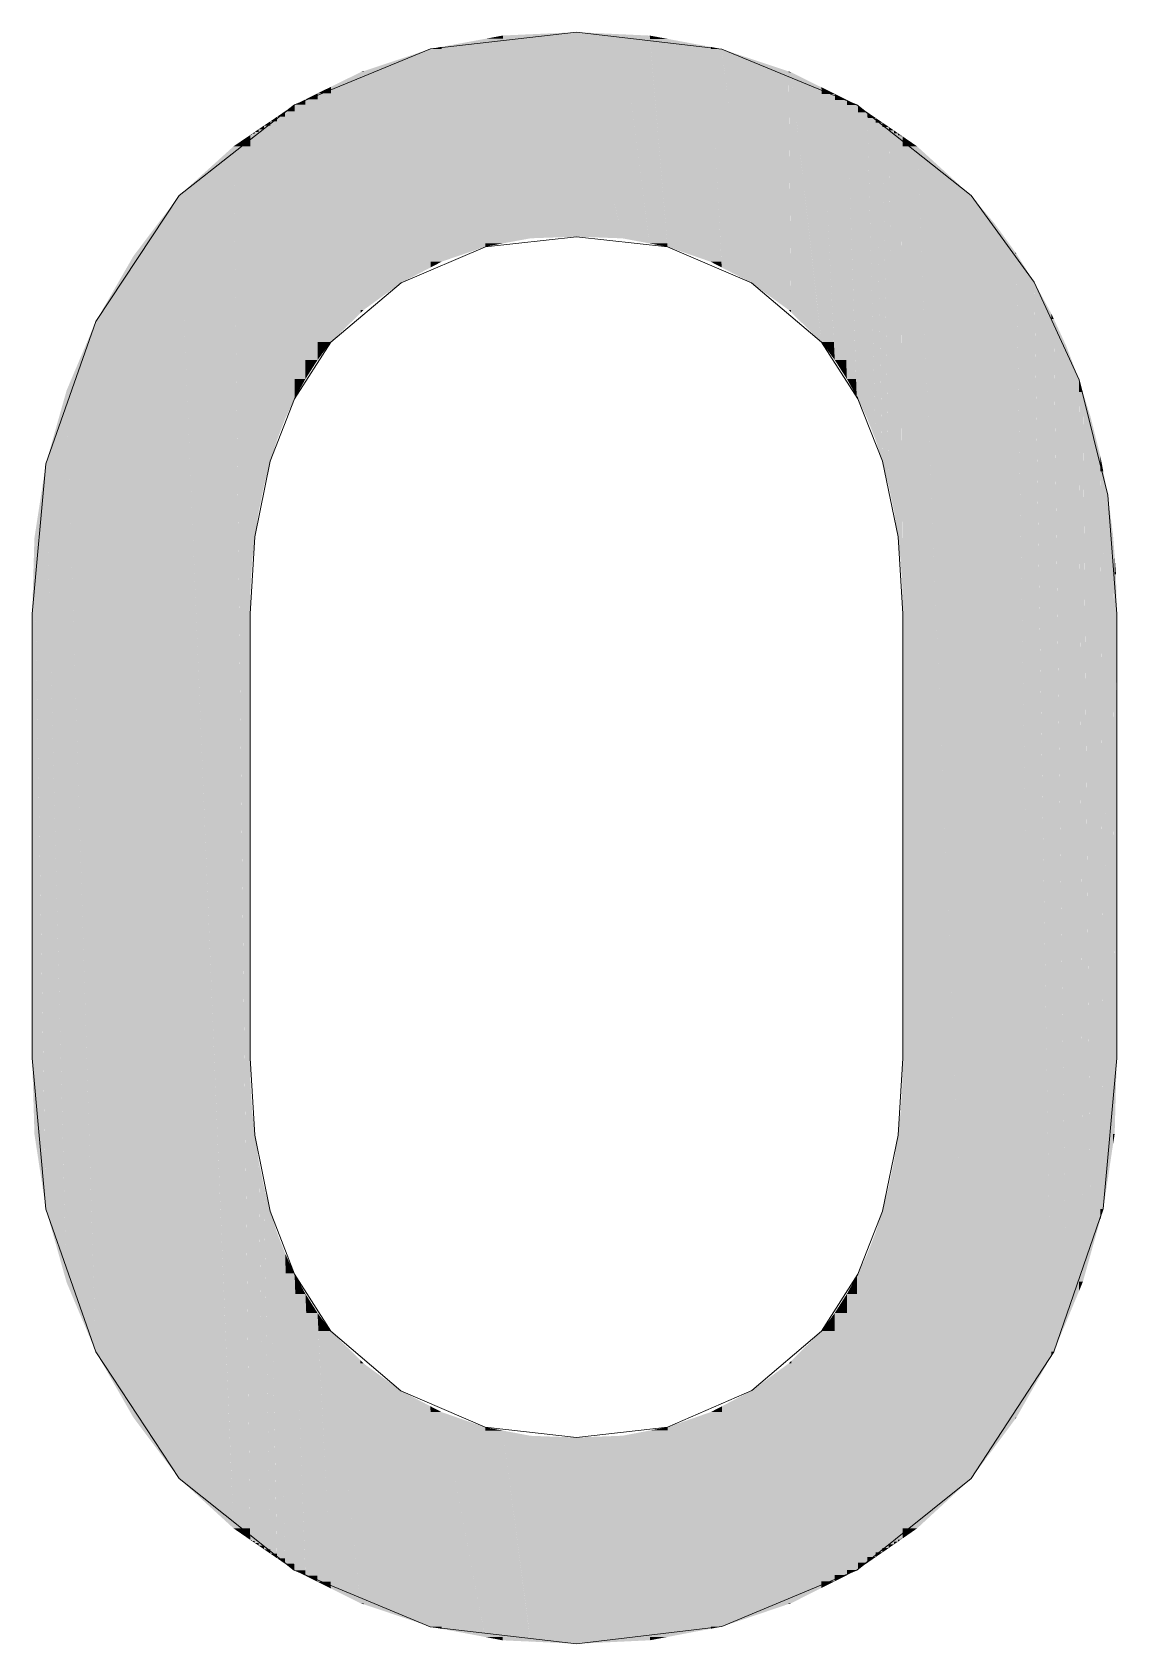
# Model space of a CAD drawing. Extents: x -1 to 1342, y -35 to 723.
# Drawn here: x 1215.598 to 1217.009, y 273.211 to 275.308 of the extents above; entities that cross this region are included whole.
import ezdxf

# ---------------------------------------------------------------- set-up
doc = ezdxf.new("R2010")
doc.units = 0
doc.layers.get('0').update_dxf_attribs({"lineweight": 18})
doc.layers.add('P11_Plankopf_Ausführung_AF_4_800 Plankopf', color=7, linetype='Continuous', lineweight=25)

# ---------------------------------------------------------------- blocks, each defined once
blk = doc.blocks.new('Referenz-A0SKLQSHLL', base_point=(1054.4775, 131.3883))
at = {"layer": 'P11_Plankopf_Ausführung_AF_4_800 Plankopf', "color": 0, "linetype": 'Continuous', "lineweight": 13, "ltscale": 16.9}
for p, q in [((1216.3061, 275.3079), (1216.116, 275.2862)), ((1216.495, 275.286), (1216.3061, 275.3079)), ((1216.116, 275.2862), (1215.9391, 275.2134)), ((1216.6707, 275.2133), (1216.495, 275.286)), ((1215.9391, 275.2134), (1215.7887, 275.0952)), ((1216.8197, 275.0952), (1216.6707, 275.2133)), ((1215.7887, 275.0952), (1215.6803, 274.9316)), ((1216.9019, 274.9825), (1216.8197, 275.0952)), ((1216.3061, 275.0418), (1216.1874, 275.0288)), ((1216.4245, 275.0286), (1216.3061, 275.0418)), ((1216.1874, 275.0288), (1216.0776, 274.9817)), ((1216.5338, 274.9816), (1216.4245, 275.0286)), ((1216.0776, 274.9817), (1215.9863, 274.9047)), ((1216.6248, 274.9047), (1216.5338, 274.9816)), ((1216.9601, 274.8557), (1216.9019, 274.9825)), ((1215.6803, 274.9316), (1215.6153, 274.7464)), ((1215.9863, 274.9047), (1215.9391, 274.831)), ((1216.6722, 274.831), (1216.6248, 274.9047)), ((1216.9976, 274.7054), (1216.9601, 274.8557)), ((1215.9391, 274.831), (1215.9074, 274.7495)), ((1216.7042, 274.7495), (1216.6722, 274.831)), ((1215.6153, 274.7464), (1215.5975, 274.5509)), ((1215.9074, 274.7495), (1215.8873, 274.6511)), ((1216.7245, 274.6511), (1216.7042, 274.7495)), ((1217.0092, 274.5509), (1216.9976, 274.7054)), ((1215.8873, 274.6511), (1215.8813, 274.5509)), ((1216.7306, 274.5509), (1216.7245, 274.6511)), ((1215.5975, 274.5509), (1215.5975, 273.9728)), ((1215.8813, 273.9728), (1215.8813, 274.5509)), ((1216.7306, 274.5509), (1216.7306, 273.9728)), ((1217.0092, 273.9728), (1217.0092, 274.5509)), ((1215.5975, 273.9728), (1215.6154, 273.7765)), ((1215.8813, 273.9728), (1215.8873, 273.8724)), ((1216.7245, 273.8724), (1216.7306, 273.9728)), ((1216.9917, 273.7767), (1217.0092, 273.9728)), ((1215.8873, 273.8724), (1215.9074, 273.7738)), ((1216.7042, 273.7738), (1216.7245, 273.8724)), ((1215.6154, 273.7765), (1215.6804, 273.5905)), ((1216.9272, 273.5907), (1216.9917, 273.7767)), ((1215.9074, 273.7738), (1215.9391, 273.6918)), ((1216.6722, 273.6918), (1216.7042, 273.7738)), ((1215.9391, 273.6918), (1215.9863, 273.6177)), ((1216.6248, 273.6177), (1216.6722, 273.6918)), ((1215.9863, 273.6177), (1216.0774, 273.54)), ((1216.534, 273.5402), (1216.6248, 273.6177)), ((1215.6804, 273.5905), (1215.7887, 273.4258)), ((1216.8197, 273.4258), (1216.9272, 273.5907)), ((1216.0774, 273.54), (1216.1872, 273.4925)), ((1216.4246, 273.4927), (1216.534, 273.5402)), ((1216.1872, 273.4925), (1216.3061, 273.4792)), ((1216.3061, 273.4792), (1216.4246, 273.4927)), ((1215.7887, 273.4258), (1215.9387, 273.3065)), ((1216.671, 273.3067), (1216.8197, 273.4258)), ((1215.9387, 273.3065), (1216.1157, 273.233)), ((1216.4953, 273.2331), (1216.671, 273.3067)), ((1216.1157, 273.233), (1216.3061, 273.2108)), ((1216.3061, 273.2108), (1216.4953, 273.2331))]:
    blk.add_line(p, q, dxfattribs=at)
at = {"layer": 'P11_Plankopf_Ausführung_AF_4_800 Plankopf', "color": 0, "linetype": 'Continuous', "lineweight": 0, "ltscale": 0.0169}
blk.add_line((1215.9391, 275.2134), (1215.9391, 275.2134), dxfattribs=at)
for points in [[(1216.3061, 275.3052), (1216.2463, 275.3052), (1216.3061, 275.3079)], [(1216.3653, 275.0418), (1216.3061, 275.0418), (1216.3061, 275.3079)], [(1216.3658, 275.3051), (1216.3067, 275.3051), (1216.3061, 275.3079)], [(1216.116, 275.2734), (1216.0776, 275.2734), (1216.116, 275.2862)], [(1216.1307, 275.2862), (1216.116, 275.2862), (1216.1307, 275.2889)], [(1216.1307, 275.0094), (1216.116, 275.0094), (1216.116, 275.2862)], [(1216.1307, 275.0094), (1216.1307, 275.2862), (1216.116, 275.2862)], [(1216.1874, 275.2889), (1216.1307, 275.2889), (1216.1874, 275.2993)], [(1216.1874, 275.0288), (1216.1307, 275.0288), (1216.1307, 275.2889)], [(1216.1874, 275.0288), (1216.1874, 275.2889), (1216.1307, 275.2889)], [(1216.2103, 275.2993), (1216.1874, 275.2993), (1216.2103, 275.3036)], [(1216.2103, 275.0331), (1216.1874, 275.0331), (1216.1874, 275.2993)], [(1216.2103, 275.0331), (1216.2103, 275.2993), (1216.1874, 275.2993)], [(1216.2463, 275.3036), (1216.2103, 275.3036), (1216.2463, 275.3052)], [(1216.2463, 275.0397), (1216.2103, 275.0397), (1216.2103, 275.3036)], [(1216.2463, 275.0397), (1216.2463, 275.3036), (1216.2103, 275.3036)], [(1216.3061, 275.0418), (1216.2463, 275.0418), (1216.2463, 275.3052)], [(1216.3061, 275.0418), (1216.3061, 275.3052), (1216.2463, 275.3052)], [(1216.3658, 275.0396), (1216.3658, 275.3051), (1216.3067, 275.3051)], [(1216.4004, 275.0396), (1216.3658, 275.0396), (1216.3658, 275.3051)], [(1216.4013, 275.3035), (1216.366, 275.3035), (1216.3658, 275.3051)], [(1216.4013, 275.033), (1216.4013, 275.3035), (1216.366, 275.3035)], [(1216.4241, 275.033), (1216.4013, 275.033), (1216.4013, 275.3035)], [(1216.4245, 275.2992), (1216.4017, 275.2992), (1216.4013, 275.3035)], [(1216.4245, 275.0286), (1216.4245, 275.2992), (1216.4017, 275.2992)], [(1216.4771, 275.0286), (1216.4245, 275.0286), (1216.4245, 275.2992)], [(1216.4809, 275.2887), (1216.4265, 275.2887), (1216.4245, 275.2992)], [(1216.4809, 275.0091), (1216.4809, 275.2887), (1216.4265, 275.2887)], [(1216.4946, 275.0091), (1216.4809, 275.0091), (1216.4809, 275.2887)], [(1216.495, 275.286), (1216.481, 275.286), (1216.4809, 275.2887)], [(1216.495, 275.0018), (1216.495, 275.286), (1216.481, 275.286)], [(1216.5313, 275.0018), (1216.495, 275.0018), (1216.495, 275.286)], [(1216.5338, 275.273), (1216.4967, 275.273), (1216.495, 275.286)], [(1216.0776, 275.2573), (1216.0291, 275.2573), (1216.0776, 275.2734)], [(1216.116, 275.0017), (1216.0776, 275.0017), (1216.0776, 275.2734)], [(1216.116, 275.0017), (1216.116, 275.2734), (1216.0776, 275.2734)], [(1216.5338, 274.9816), (1216.5338, 275.273), (1216.4967, 275.273)], [(1216.577, 274.9816), (1216.5338, 274.9816), (1216.5338, 275.273)], [(1216.5821, 275.2569), (1216.5362, 275.2569), (1216.5338, 275.273)], [(1216.0251, 275.2368), (1215.9863, 275.2368), (1216.0251, 275.2559)], [(1216.0291, 275.2559), (1216.0251, 275.2559), (1216.0291, 275.2573)], [(1216.0291, 274.9466), (1216.0251, 274.9466), (1216.0251, 275.2559)], [(1216.0291, 274.9466), (1216.0291, 275.2559), (1216.0251, 275.2559)], [(1216.0776, 274.9817), (1216.0291, 274.9817), (1216.0291, 275.2573)], [(1216.0776, 274.9817), (1216.0776, 275.2573), (1216.0291, 275.2573)], [(1216.5821, 274.9465), (1216.5821, 275.2569), (1216.5362, 275.2569)], [(1216.5853, 274.9465), (1216.5821, 274.9465), (1216.5821, 275.2569)], [(1216.5854, 275.2558), (1216.5822, 275.2558), (1216.5821, 275.2569)], [(1216.5854, 274.9433), (1216.5854, 275.2558), (1216.5822, 275.2558)], [(1216.6204, 274.9433), (1216.5854, 274.9433), (1216.5854, 275.2558)], [(1216.6248, 275.2362), (1216.5876, 275.2362), (1216.5854, 275.2558)], [(1215.9689, 275.2204), (1215.9532, 275.2204), (1215.9689, 275.2282)], [(1215.9863, 275.2282), (1215.9689, 275.2282), (1215.9863, 275.2368)], [(1215.9863, 274.9047), (1215.9689, 274.9047), (1215.9689, 275.2282)], [(1215.9863, 274.9047), (1215.9863, 275.2282), (1215.9689, 275.2282)], [(1216.0251, 274.9427), (1215.9863, 274.9427), (1215.9863, 275.2368)], [(1216.0251, 274.9427), (1216.0251, 275.2368), (1215.9863, 275.2368)], [(1216.6248, 274.9047), (1216.6248, 275.2362), (1216.5876, 275.2362)], [(1216.641, 274.9047), (1216.6248, 274.9047), (1216.6248, 275.2362)], [(1216.6422, 275.2275), (1216.6252, 275.2275), (1216.6248, 275.2362)], [(1216.6422, 274.8812), (1216.6422, 275.2275), (1216.6252, 275.2275)], [(1216.657, 274.8812), (1216.6422, 274.8812), (1216.6422, 275.2275)], [(1216.658, 275.2196), (1216.6425, 275.2196), (1216.6422, 275.2275)], [(1215.9267, 275.1978), (1215.9162, 275.1978), (1215.9267, 275.205)], [(1215.9391, 275.205), (1215.9267, 275.205), (1215.9391, 275.2134)], [(1215.9391, 274.831), (1215.9267, 274.831), (1215.9267, 275.205)], [(1215.9391, 274.831), (1215.9391, 275.205), (1215.9267, 275.205)], [(1215.9532, 275.2134), (1215.9391, 275.2134), (1215.9532, 275.2204)], [(1215.9391, 274.831), (1215.9391, 274.831), (1215.9391, 275.2134)], [(1215.9391, 274.831), (1215.9391, 275.2134), (1215.9391, 275.2134)], [(1215.9532, 274.8566), (1215.9391, 274.8566), (1215.9391, 275.2134)], [(1215.9532, 274.8566), (1215.9532, 275.2134), (1215.9391, 275.2134)], [(1215.9689, 274.8812), (1215.9532, 274.8812), (1215.9532, 275.2204)], [(1215.9689, 274.8812), (1215.9689, 275.2204), (1215.9532, 275.2204)], [(1216.658, 274.8566), (1216.658, 275.2196), (1216.6425, 275.2196)], [(1216.6699, 274.8566), (1216.658, 274.8566), (1216.658, 275.2196)], [(1216.6707, 275.2133), (1216.6582, 275.2133), (1216.658, 275.2196)], [(1216.6707, 274.8338), (1216.6707, 275.2133), (1216.6582, 275.2133)], [(1216.6722, 274.8338), (1216.6707, 274.8338), (1216.6707, 275.2133)], [(1216.6722, 275.2123), (1216.6707, 275.2123), (1216.6707, 275.2133)], [(1216.6722, 274.831), (1216.6722, 275.2123), (1216.6707, 275.2123)], [(1216.6838, 274.831), (1216.6722, 274.831), (1216.6722, 275.2123)], [(1216.6846, 275.2037), (1216.6724, 275.2037), (1216.6722, 275.2123)], [(1216.6846, 274.8046), (1216.6846, 275.2037), (1216.6724, 275.2037)], [(1216.6946, 274.8046), (1216.6846, 274.8046), (1216.6846, 275.2037)], [(1216.6953, 275.1964), (1216.6848, 275.1964), (1216.6846, 275.2037)], [(1215.8924, 275.1782), (1215.8873, 275.1782), (1215.8924, 275.1817)], [(1215.8991, 275.1817), (1215.8924, 275.1817), (1215.8991, 275.1863)], [(1215.8991, 274.717), (1215.8924, 274.717), (1215.8924, 275.1817)], [(1215.8991, 274.717), (1215.8991, 275.1817), (1215.8924, 275.1817)], [(1215.9074, 275.1863), (1215.8991, 275.1863), (1215.9074, 275.1919)], [(1215.9074, 274.7495), (1215.8991, 274.7495), (1215.8991, 275.1863)], [(1215.9074, 274.7495), (1215.9074, 275.1863), (1215.8991, 275.1863)], [(1215.9162, 275.1919), (1215.9074, 275.1919), (1215.9162, 275.1978)], [(1215.9162, 274.7773), (1215.9074, 274.7773), (1215.9074, 275.1919)], [(1215.9162, 274.7773), (1215.9162, 275.1919), (1215.9074, 275.1919)], [(1215.9267, 274.8046), (1215.9162, 274.8046), (1215.9162, 275.1978)], [(1215.9267, 274.8046), (1215.9267, 275.1978), (1215.9162, 275.1978)], [(1216.6953, 274.7774), (1216.6953, 275.1964), (1216.6848, 275.1964)], [(1216.7036, 274.7774), (1216.6953, 274.7774), (1216.6953, 275.1964)], [(1216.7042, 275.1903), (1216.6954, 275.1903), (1216.6953, 275.1964)], [(1216.7042, 274.7495), (1216.7042, 275.1903), (1216.6954, 275.1903)], [(1216.7119, 274.7495), (1216.7042, 274.7495), (1216.7042, 275.1903)], [(1216.7125, 275.1846), (1216.7043, 275.1846), (1216.7042, 275.1903)], [(1216.7125, 274.717), (1216.7125, 275.1846), (1216.7043, 275.1846)], [(1216.7189, 274.717), (1216.7125, 274.717), (1216.7125, 275.1846)], [(1216.7193, 275.18), (1216.7126, 275.18), (1216.7125, 275.1846)], [(1216.7193, 274.6842), (1216.7193, 275.18), (1216.7126, 275.18)], [(1216.7242, 274.6842), (1216.7193, 274.6842), (1216.7193, 275.18)], [(1216.7245, 275.1764), (1216.7193, 275.1764), (1216.7193, 275.18)], [(1215.8596, 275.0952), (1215.7887, 275.0952), (1215.8596, 275.1593)], [(1215.8598, 275.1593), (1215.8596, 275.1593), (1215.8598, 275.1595)], [(1215.8598, 273.361), (1215.8596, 273.361), (1215.8596, 275.1593)], [(1215.8598, 273.3608), (1215.8598, 275.1593), (1215.8596, 275.1593)], [(1215.8813, 275.1595), (1215.8598, 275.1595), (1215.8813, 275.1741)], [(1215.8811, 273.3608), (1215.8598, 273.3608), (1215.8598, 275.1595)], [(1215.8813, 274.5509), (1215.8813, 275.1595), (1215.8598, 275.1595)], [(1215.8813, 273.9728), (1215.8739, 273.9728), (1215.8598, 275.1595)], [(1215.8813, 274.5509), (1215.8708, 274.5509), (1215.8598, 275.1595)], [(1215.8817, 275.1741), (1215.8813, 275.1741), (1215.8817, 275.1744)], [(1215.8817, 274.5844), (1215.8813, 274.5844), (1215.8813, 275.1741)], [(1215.8817, 274.5844), (1215.8817, 275.1741), (1215.8813, 275.1741)], [(1215.8837, 275.1744), (1215.8817, 275.1744), (1215.8837, 275.1758)], [(1215.8837, 274.6178), (1215.8817, 274.6178), (1215.8817, 275.1744)], [(1215.8837, 274.6178), (1215.8837, 275.1744), (1215.8817, 275.1744)], [(1215.8873, 275.1758), (1215.8837, 275.1758), (1215.8873, 275.1782)], [(1215.8873, 274.6511), (1215.8837, 274.6511), (1215.8837, 275.1758)], [(1215.8873, 274.6511), (1215.8873, 275.1758), (1215.8837, 275.1758)], [(1215.8924, 274.6842), (1215.8873, 274.6842), (1215.8873, 275.1782)], [(1215.8924, 274.6842), (1215.8924, 275.1782), (1215.8873, 275.1782)], [(1216.7245, 274.6511), (1216.7245, 275.1764), (1216.7193, 275.1764)], [(1216.7279, 274.6511), (1216.7245, 274.6511), (1216.7245, 275.1764)], [(1216.7281, 275.1739), (1216.7245, 275.1739), (1216.7245, 275.1764)], [(1216.7281, 274.6178), (1216.7281, 275.1739), (1216.7245, 275.1739)], [(1216.73, 274.6178), (1216.7281, 274.6178), (1216.7281, 275.1739)], [(1216.7302, 275.1725), (1216.7281, 275.1725), (1216.7281, 275.1739)], [(1216.7302, 274.5844), (1216.7302, 275.1725), (1216.7281, 275.1725)], [(1216.7306, 274.5844), (1216.7302, 274.5844), (1216.7302, 275.1725)], [(1216.7306, 275.1722), (1216.7302, 275.1722), (1216.7302, 275.1725)], [(1216.7306, 274.5509), (1216.7306, 275.1722), (1216.7302, 275.1722)], [(1216.737, 274.5509), (1216.7306, 274.5509), (1216.7306, 275.1722)], [(1216.7493, 275.1594), (1216.7307, 275.1594), (1216.7306, 275.1722)], [(1216.7493, 273.3609), (1216.7493, 275.1594), (1216.7307, 275.1594)], [(1216.7495, 273.3611), (1216.7493, 273.3611), (1216.7493, 275.1594)], [(1216.7495, 275.1592), (1216.7493, 275.1592), (1216.7493, 275.1594)], [(1216.7495, 273.3611), (1216.7495, 275.1592), (1216.7493, 275.1592)], [(1216.8197, 273.4258), (1216.7495, 273.4258), (1216.7495, 275.1592)], [(1216.8197, 275.0952), (1216.7521, 275.0952), (1216.7495, 275.1592)], [(1215.7887, 275.0168), (1215.7295, 275.0168), (1215.7887, 275.0952)], [(1215.8569, 273.4258), (1215.7887, 273.4258), (1215.7887, 275.0952)], [(1215.8596, 273.361), (1215.8596, 275.0952), (1215.7887, 275.0952)], [(1216.8197, 273.4258), (1216.8197, 275.0952), (1216.7521, 275.0952)], [(1216.8496, 273.4661), (1216.8197, 273.4661), (1216.8197, 275.0952)], [(1216.8496, 275.0595), (1216.8203, 275.0595), (1216.8197, 275.0952)], [(1216.8496, 273.4661), (1216.8496, 275.0595), (1216.8203, 275.0595)], [(1216.877, 273.503), (1216.8496, 273.503), (1216.8496, 275.0595)], [(1216.877, 275.0219), (1216.8502, 275.0219), (1216.8496, 275.0595)], [(1216.1874, 275.0288), (1216.2103, 275.0331), (1216.1874, 275.0331)], [(1216.2103, 275.0331), (1216.2463, 275.0397), (1216.2103, 275.0397)], [(1216.2463, 275.0397), (1216.3061, 275.0418), (1216.2463, 275.0418)], [(1216.3658, 275.0396), (1216.3653, 275.0418), (1216.3061, 275.0418)], [(1216.4013, 275.033), (1216.4004, 275.0396), (1216.3658, 275.0396)], [(1215.7294, 274.9317), (1215.6804, 274.9317), (1215.7294, 275.0167)], [(1215.7295, 275.0167), (1215.7294, 275.0167), (1215.7295, 275.0168)], [(1215.7295, 273.5049), (1215.7294, 273.5049), (1215.7294, 275.0167)], [(1215.7295, 273.5048), (1215.7295, 275.0167), (1215.7294, 275.0167)], [(1215.7858, 273.5048), (1215.7295, 273.5048), (1215.7295, 275.0168)], [(1215.7887, 273.4258), (1215.7887, 275.0168), (1215.7295, 275.0168)], [(1216.1307, 275.0094), (1216.1874, 275.0288), (1216.1307, 275.0288)], [(1216.4245, 275.0286), (1216.4241, 275.033), (1216.4013, 275.033)], [(1216.4809, 275.0091), (1216.4771, 275.0286), (1216.4245, 275.0286)], [(1216.877, 273.503), (1216.877, 275.0219), (1216.8502, 275.0219)], [(1216.8785, 273.505), (1216.877, 273.505), (1216.877, 275.0219)], [(1216.8785, 275.0196), (1216.877, 275.0196), (1216.877, 275.0219)], [(1216.8785, 273.505), (1216.8785, 275.0196), (1216.877, 275.0196)], [(1216.9019, 273.5462), (1216.8785, 273.5462), (1216.8785, 275.0196)], [(1216.9019, 274.9825), (1216.8791, 274.9825), (1216.8785, 275.0196)], [(1216.0776, 274.9817), (1216.116, 275.0017), (1216.0776, 275.0017)], [(1216.116, 275.0017), (1216.1307, 275.0094), (1216.116, 275.0094)], [(1216.495, 275.0018), (1216.4946, 275.0091), (1216.4809, 275.0091)], [(1216.5338, 274.9816), (1216.5313, 275.0018), (1216.495, 275.0018)], [(1216.0291, 274.9466), (1216.0776, 274.9817), (1216.0291, 274.9817)], [(1216.5821, 274.9465), (1216.577, 274.9816), (1216.5338, 274.9816)], [(1216.9019, 273.5462), (1216.9019, 274.9825), (1216.8791, 274.9825)], [(1216.9241, 273.5853), (1216.9019, 273.5853), (1216.9019, 274.9825)], [(1216.9241, 274.9416), (1216.9026, 274.9416), (1216.9019, 274.9825)], [(1215.6803, 274.8412), (1215.6421, 274.8412), (1215.6803, 274.9316)], [(1215.6804, 274.9316), (1215.6803, 274.9316), (1215.6804, 274.9317)], [(1215.6804, 273.5906), (1215.6803, 273.5906), (1215.6803, 274.9316)], [(1215.6804, 273.5905), (1215.6804, 274.9316), (1215.6803, 274.9316)], [(1215.7265, 273.5905), (1215.6804, 273.5905), (1215.6804, 274.9317)], [(1215.7294, 273.5049), (1215.7294, 274.9317), (1215.6804, 274.9317)], [(1215.9863, 274.9047), (1216.0251, 274.9427), (1215.9863, 274.9427)], [(1216.0251, 274.9427), (1216.0291, 274.9466), (1216.0251, 274.9466)], [(1216.5854, 274.9433), (1216.5853, 274.9465), (1216.5821, 274.9465)], [(1216.6248, 274.9047), (1216.6204, 274.9433), (1216.5854, 274.9433)], [(1216.9241, 273.5853), (1216.9241, 274.9416), (1216.9026, 274.9416)], [(1216.9272, 273.5907), (1216.9241, 273.5907), (1216.9241, 274.9416)], [(1216.9272, 274.9348), (1216.9241, 274.9348), (1216.9241, 274.9416)], [(1216.9272, 273.5907), (1216.9272, 274.9348), (1216.9241, 274.9348)], [(1216.9436, 273.6299), (1216.9272, 273.6299), (1216.9272, 274.9348)], [(1216.9436, 274.8993), (1216.9277, 274.8993), (1216.9272, 274.9348)], [(1215.9689, 274.8812), (1215.9863, 274.9047), (1215.9689, 274.9047)], [(1216.6422, 274.8812), (1216.641, 274.9047), (1216.6248, 274.9047)], [(1216.9436, 273.6299), (1216.9436, 274.8993), (1216.9277, 274.8993)], [(1216.9601, 273.6697), (1216.9436, 273.6697), (1216.9436, 274.8993)], [(1216.9601, 274.8557), (1216.9441, 274.8557), (1216.9436, 274.8993)], [(1215.9532, 274.8566), (1215.9689, 274.8812), (1215.9532, 274.8812)], [(1216.658, 274.8566), (1216.657, 274.8812), (1216.6422, 274.8812)], [(1215.9391, 274.831), (1215.9532, 274.8566), (1215.9391, 274.8566)], [(1216.6707, 274.8338), (1216.6699, 274.8566), (1216.658, 274.8566)], [(1216.9601, 273.6697), (1216.9601, 274.8557), (1216.9441, 274.8557)], [(1216.9651, 273.6818), (1216.9601, 273.6818), (1216.9601, 274.8557)], [(1216.9651, 274.8395), (1216.9602, 274.8395), (1216.9601, 274.8557)], [(1215.6421, 274.7466), (1215.6154, 274.7466), (1215.6421, 274.841)], [(1215.6421, 274.841), (1215.6421, 274.841), (1215.6421, 274.8412)], [(1215.6775, 273.6815), (1215.6421, 273.6815), (1215.6421, 274.8412)], [(1215.6803, 273.5906), (1215.6803, 274.8412), (1215.6421, 274.8412)], [(1215.6421, 273.6818), (1215.6421, 273.6818), (1215.6421, 274.841)], [(1215.6421, 273.6815), (1215.6421, 274.841), (1215.6421, 274.841)], [(1215.9267, 274.8046), (1215.9391, 274.831), (1215.9267, 274.831)], [(1215.9391, 274.831), (1215.9391, 274.831), (1215.9391, 274.831)], [(1216.6722, 274.831), (1216.6722, 274.8338), (1216.6707, 274.8338)], [(1216.6846, 274.8046), (1216.6838, 274.831), (1216.6722, 274.831)], [(1216.9651, 273.6818), (1216.9651, 274.8395), (1216.9602, 274.8395)], [(1216.9754, 273.7185), (1216.9651, 273.7185), (1216.9651, 274.8395)], [(1216.9754, 274.8063), (1216.9655, 274.8063), (1216.9651, 274.8395)], [(1215.9162, 274.7773), (1215.9267, 274.8046), (1215.9162, 274.8046)], [(1216.6953, 274.7774), (1216.6946, 274.8046), (1216.6846, 274.8046)], [(1216.9754, 273.7185), (1216.9754, 274.8063), (1216.9655, 274.8063)], [(1216.9879, 273.7632), (1216.9754, 273.7632), (1216.9754, 274.8063)], [(1216.9879, 274.7562), (1216.976, 274.7562), (1216.9754, 274.8063)], [(1215.9074, 274.7495), (1215.9162, 274.7773), (1215.9074, 274.7773)], [(1216.7042, 274.7495), (1216.7036, 274.7774), (1216.6953, 274.7774)], [(1215.6153, 274.6495), (1215.6004, 274.6495), (1215.6153, 274.7464)], [(1215.6154, 274.7464), (1215.6153, 274.7464), (1215.6154, 274.7466)], [(1215.6154, 273.777), (1215.6153, 273.777), (1215.6153, 274.7464)], [(1215.6154, 273.7765), (1215.6154, 274.7464), (1215.6153, 274.7464)], [(1215.6397, 273.7765), (1215.6154, 273.7765), (1215.6154, 274.7466)], [(1215.6421, 273.6818), (1215.6421, 274.7466), (1215.6154, 274.7466)], [(1215.8991, 274.717), (1215.9074, 274.7495), (1215.8991, 274.7495)], [(1216.7125, 274.717), (1216.7119, 274.7495), (1216.7042, 274.7495)], [(1216.9879, 273.7632), (1216.9879, 274.7562), (1216.976, 274.7562)], [(1216.9917, 273.7767), (1216.9879, 273.7767), (1216.9879, 274.7562)], [(1216.9917, 274.7363), (1216.988, 274.7363), (1216.9879, 274.7562)], [(1216.9917, 273.7767), (1216.9917, 274.7363), (1216.988, 274.7363)], [(1216.9976, 273.8155), (1216.9917, 273.8155), (1216.9917, 274.7363)], [(1216.9976, 274.7054), (1216.9919, 274.7054), (1216.9917, 274.7363)], [(1215.8924, 274.6842), (1215.8991, 274.717), (1215.8924, 274.717)], [(1216.7193, 274.6842), (1216.7189, 274.717), (1216.7125, 274.717)], [(1216.9976, 273.8155), (1216.9976, 274.7054), (1216.9919, 274.7054)], [(1217.0043, 273.8603), (1216.9976, 273.8603), (1216.9976, 274.7054)], [(1217.0043, 274.6541), (1216.998, 274.6541), (1216.9976, 274.7054)], [(1215.8873, 274.6511), (1215.8924, 274.6842), (1215.8873, 274.6842)], [(1216.7245, 274.6511), (1216.7242, 274.6842), (1216.7193, 274.6842)], [(1215.6004, 274.5509), (1215.5975, 274.5509), (1215.6004, 274.6492)], [(1215.6004, 274.6492), (1215.6004, 274.6492), (1215.6004, 274.6495)], [(1215.6136, 273.8741), (1215.6004, 273.8741), (1215.6004, 274.6495)], [(1215.6153, 273.777), (1215.6153, 274.6495), (1215.6004, 274.6495)], [(1215.6004, 273.8758), (1215.6004, 273.8758), (1215.6004, 274.6492)], [(1215.6004, 273.8741), (1215.6004, 274.6492), (1215.6004, 274.6492)], [(1215.8837, 274.6178), (1215.8873, 274.6511), (1215.8837, 274.6511)], [(1216.7281, 274.6178), (1216.7279, 274.6511), (1216.7245, 274.6511)], [(1217.0043, 273.8603), (1217.0043, 274.6541), (1216.998, 274.6541)], [(1217.0065, 273.8742), (1217.0043, 273.8742), (1217.0043, 274.6541)], [(1217.0065, 274.6262), (1217.0044, 274.6262), (1217.0043, 274.6541)], [(1215.8817, 274.5844), (1215.8837, 274.6178), (1215.8817, 274.6178)], [(1216.7302, 274.5844), (1216.73, 274.6178), (1216.7281, 274.6178)], [(1217.0065, 273.8742), (1217.0065, 274.6262), (1217.0044, 274.6262)], [(1217.0082, 273.9376), (1217.0065, 273.9376), (1217.0065, 274.6262)], [(1217.0082, 274.6026), (1217.0065, 274.6026), (1217.0065, 274.6262)], [(1217.0082, 273.9376), (1217.0082, 274.6026), (1217.0065, 274.6026)], [(1217.0092, 273.9728), (1217.0082, 273.9728), (1217.0082, 274.6026)], [(1217.0092, 274.5509), (1217.0083, 274.5509), (1217.0082, 274.6026)], [(1215.8813, 274.5509), (1215.8817, 274.5844), (1215.8813, 274.5844)], [(1216.7306, 274.5509), (1216.7306, 274.5844), (1216.7302, 274.5844)], [(1215.6, 273.9728), (1215.5975, 273.9728), (1215.5975, 274.5509)], [(1215.6004, 273.8758), (1215.6004, 274.5509), (1215.5975, 274.5509)], [(1215.8813, 273.9728), (1215.8813, 274.5509), (1215.8708, 274.5509)], [(1216.7493, 273.3609), (1216.737, 274.5509), (1216.7306, 274.5509)], [(1216.7397, 273.9728), (1216.7306, 273.9728), (1216.7306, 274.5509)], [(1217.0092, 273.9728), (1217.0092, 274.5509), (1217.0083, 274.5509)], [(1215.6004, 273.8758), (1215.6, 273.9728), (1215.5975, 273.9728)], [(1215.8813, 273.346), (1215.8813, 273.9728), (1215.8739, 273.9728)], [(1215.8817, 273.346), (1215.8813, 273.346), (1215.8813, 273.9728)], [(1215.8817, 273.9393), (1215.8813, 273.9393), (1215.8813, 273.9728)], [(1216.7306, 273.9392), (1216.7302, 273.9392), (1216.7306, 273.9728)], [(1216.7493, 273.3609), (1216.7306, 273.3609), (1216.7306, 273.9728)], [(1216.7493, 273.3609), (1216.7397, 273.9728), (1216.7306, 273.9728)], [(1217.0082, 273.9376), (1217.0092, 273.9728), (1217.0082, 273.9728)], [(1215.8817, 273.3457), (1215.8817, 273.9393), (1215.8813, 273.9393)], [(1215.8837, 273.3457), (1215.8817, 273.3457), (1215.8817, 273.9393)], [(1215.8837, 273.9058), (1215.8818, 273.9058), (1215.8817, 273.9393)], [(1216.7302, 273.9057), (1216.7281, 273.9057), (1216.7302, 273.9392)], [(1216.7306, 273.3479), (1216.7302, 273.3479), (1216.7302, 273.9392)], [(1216.7306, 273.3479), (1216.7306, 273.9392), (1216.7302, 273.9392)], [(1217.0065, 273.8742), (1217.0082, 273.9376), (1217.0065, 273.9376)], [(1215.8837, 273.3444), (1215.8837, 273.9058), (1215.8818, 273.9058)], [(1215.8873, 273.3444), (1215.8837, 273.3444), (1215.8837, 273.9058)], [(1215.8873, 273.8724), (1215.8839, 273.8724), (1215.8837, 273.9058)], [(1216.7281, 273.8724), (1216.7245, 273.8724), (1216.7281, 273.9057)], [(1216.7302, 273.3477), (1216.7281, 273.3477), (1216.7281, 273.9057)], [(1216.7302, 273.3477), (1216.7302, 273.9057), (1216.7281, 273.9057)], [(1215.6004, 273.8741), (1215.6004, 273.8758), (1215.6004, 273.8758)], [(1215.6153, 273.777), (1215.6136, 273.8741), (1215.6004, 273.8741)], [(1215.8873, 273.3419), (1215.8873, 273.8724), (1215.8839, 273.8724)], [(1215.8924, 273.3419), (1215.8873, 273.3419), (1215.8873, 273.8724)], [(1215.8924, 273.8392), (1215.8876, 273.8392), (1215.8873, 273.8724)], [(1216.7245, 273.8392), (1216.7193, 273.8392), (1216.7245, 273.8724)], [(1216.7281, 273.3463), (1216.7245, 273.3463), (1216.7245, 273.8724)], [(1216.7281, 273.3463), (1216.7281, 273.8724), (1216.7245, 273.8724)], [(1216.9976, 273.8155), (1217.0043, 273.8603), (1216.9976, 273.8603)], [(1217.0043, 273.8603), (1217.0065, 273.8742), (1217.0043, 273.8742)], [(1215.8924, 273.3384), (1215.8924, 273.8392), (1215.8876, 273.8392)], [(1215.8991, 273.3384), (1215.8924, 273.3384), (1215.8924, 273.8392)], [(1215.8991, 273.8063), (1215.8929, 273.8063), (1215.8924, 273.8392)], [(1216.7193, 273.8063), (1216.7125, 273.8063), (1216.7193, 273.8392)], [(1216.7245, 273.3437), (1216.7193, 273.3437), (1216.7193, 273.8392)], [(1216.7245, 273.3437), (1216.7245, 273.8392), (1216.7193, 273.8392)], [(1215.8991, 273.3338), (1215.8991, 273.8063), (1215.8929, 273.8063)], [(1215.9073, 273.3338), (1215.8991, 273.3338), (1215.8991, 273.8063)], [(1215.9074, 273.7738), (1215.8997, 273.7738), (1215.8991, 273.8063)], [(1216.7125, 273.7738), (1216.7042, 273.7738), (1216.7125, 273.8063)], [(1216.7193, 273.3401), (1216.7125, 273.3401), (1216.7125, 273.8063)], [(1216.7193, 273.3401), (1216.7193, 273.8063), (1216.7125, 273.8063)], [(1216.9917, 273.7767), (1216.9976, 273.8155), (1216.9917, 273.8155)], [(1215.6154, 273.7765), (1215.6154, 273.777), (1215.6153, 273.777)], [(1215.6421, 273.6818), (1215.6397, 273.7765), (1215.6154, 273.7765)], [(1216.9879, 273.7632), (1216.9917, 273.7767), (1216.9879, 273.7767)], [(1215.9074, 273.3281), (1215.9074, 273.7738), (1215.8997, 273.7738)], [(1215.916, 273.3281), (1215.9074, 273.3281), (1215.9074, 273.7738)], [(1215.9162, 273.7458), (1215.9079, 273.7458), (1215.9074, 273.7738)], [(1216.7042, 273.7458), (1216.6953, 273.7458), (1216.7042, 273.7738)], [(1216.7125, 273.3354), (1216.7042, 273.3354), (1216.7042, 273.7738)], [(1216.7125, 273.3354), (1216.7125, 273.7738), (1216.7042, 273.7738)], [(1216.9754, 273.7185), (1216.9879, 273.7632), (1216.9754, 273.7632)], [(1215.9162, 273.3221), (1215.9162, 273.7458), (1215.9079, 273.7458)], [(1215.9266, 273.3221), (1215.9162, 273.3221), (1215.9162, 273.7458)], [(1215.9268, 273.7185), (1215.9168, 273.7185), (1215.9162, 273.7458)], [(1216.6953, 273.7184), (1216.6846, 273.7184), (1216.6953, 273.7458)], [(1216.7042, 273.3296), (1216.6953, 273.3296), (1216.6953, 273.7458)], [(1216.7042, 273.3296), (1216.7042, 273.7458), (1216.6953, 273.7458)], [(1215.9268, 273.3148), (1215.9268, 273.7185), (1215.9168, 273.7185)], [(1215.9385, 273.3148), (1215.9268, 273.3148), (1215.9268, 273.7185)], [(1215.9387, 273.6927), (1215.9275, 273.6927), (1215.9268, 273.7185)], [(1216.6846, 273.6918), (1216.6722, 273.6918), (1216.6846, 273.7184)], [(1216.6953, 273.3235), (1216.6846, 273.3235), (1216.6846, 273.7184)], [(1216.6953, 273.3235), (1216.6953, 273.7184), (1216.6846, 273.7184)], [(1216.9651, 273.6818), (1216.9754, 273.7185), (1216.9651, 273.7185)], [(1215.9387, 273.3065), (1215.9387, 273.6927), (1215.9275, 273.6927)], [(1215.9391, 273.3065), (1215.9387, 273.3065), (1215.9387, 273.6927)], [(1215.9391, 273.6918), (1215.9387, 273.6918), (1215.9387, 273.6927)], [(1215.9391, 273.3064), (1215.9391, 273.6918), (1215.9387, 273.6918)], [(1215.9529, 273.3064), (1215.9391, 273.3064), (1215.9391, 273.6918)], [(1215.9532, 273.6661), (1215.94, 273.6661), (1215.9391, 273.6918)], [(1216.6722, 273.6897), (1216.671, 273.6897), (1216.6722, 273.6918)], [(1216.6846, 273.3161), (1216.6722, 273.3161), (1216.6722, 273.6918)], [(1216.6846, 273.3161), (1216.6846, 273.6918), (1216.6722, 273.6918)], [(1215.6421, 273.6815), (1215.6421, 273.6818), (1215.6421, 273.6818)], [(1215.6803, 273.5906), (1215.6775, 273.6815), (1215.6421, 273.6815)], [(1216.671, 273.6661), (1216.658, 273.6661), (1216.671, 273.6897)], [(1216.6722, 273.3075), (1216.671, 273.3075), (1216.671, 273.6897)], [(1216.6722, 273.3075), (1216.6722, 273.6897), (1216.671, 273.6897)], [(1216.9601, 273.6697), (1216.9651, 273.6818), (1216.9601, 273.6818)], [(1215.9532, 273.2993), (1215.9532, 273.6661), (1215.94, 273.6661)], [(1215.9686, 273.2993), (1215.9532, 273.2993), (1215.9532, 273.6661)], [(1215.9689, 273.6413), (1215.9542, 273.6413), (1215.9532, 273.6661)], [(1216.658, 273.6413), (1216.6422, 273.6413), (1216.658, 273.6661)], [(1216.671, 273.3067), (1216.658, 273.3067), (1216.658, 273.6661)], [(1216.671, 273.3067), (1216.671, 273.6661), (1216.658, 273.6661)], [(1216.9436, 273.6299), (1216.9601, 273.6697), (1216.9436, 273.6697)], [(1215.9689, 273.2914), (1215.9689, 273.6413), (1215.9542, 273.6413)], [(1215.9859, 273.2914), (1215.9689, 273.2914), (1215.9689, 273.6413)], [(1215.9863, 273.6177), (1215.9701, 273.6177), (1215.9689, 273.6413)], [(1216.6422, 273.6177), (1216.6248, 273.6177), (1216.6422, 273.6413)], [(1216.658, 273.3001), (1216.6422, 273.3001), (1216.6422, 273.6413)], [(1216.658, 273.3001), (1216.658, 273.6413), (1216.6422, 273.6413)], [(1216.9272, 273.5907), (1216.9436, 273.6299), (1216.9272, 273.6299)], [(1215.9863, 273.2828), (1215.9863, 273.6177), (1215.9701, 273.6177)], [(1216.0226, 273.2828), (1215.9863, 273.2828), (1215.9863, 273.6177)], [(1216.0247, 273.5797), (1215.9904, 273.5797), (1215.9863, 273.6177)], [(1216.6248, 273.579), (1216.5857, 273.579), (1216.6248, 273.6177)], [(1216.6422, 273.2922), (1216.6248, 273.2922), (1216.6248, 273.6177)], [(1216.6422, 273.2922), (1216.6422, 273.6177), (1216.6248, 273.6177)], [(1215.6804, 273.5905), (1215.6804, 273.5906), (1215.6803, 273.5906)], [(1215.7294, 273.5049), (1215.7265, 273.5905), (1215.6804, 273.5905)], [(1216.9241, 273.5853), (1216.9272, 273.5907), (1216.9241, 273.5907)], [(1216.0247, 273.2636), (1216.0247, 273.5797), (1215.9904, 273.5797)], [(1216.0289, 273.2636), (1216.0247, 273.2636), (1216.0247, 273.5797)], [(1216.0289, 273.5755), (1216.0247, 273.5755), (1216.0247, 273.5797)], [(1216.0289, 273.2622), (1216.0289, 273.5755), (1216.0247, 273.5755)], [(1216.075, 273.2622), (1216.0289, 273.2622), (1216.0289, 273.5755)], [(1216.0774, 273.54), (1216.0341, 273.54), (1216.0289, 273.5755)], [(1216.5823, 273.5402), (1216.534, 273.5402), (1216.5823, 273.5756)], [(1216.5857, 273.5756), (1216.5823, 273.5756), (1216.5857, 273.579)], [(1216.5857, 273.2637), (1216.5823, 273.2637), (1216.5823, 273.5756)], [(1216.5857, 273.2637), (1216.5857, 273.5756), (1216.5823, 273.5756)], [(1216.6248, 273.2834), (1216.5857, 273.2834), (1216.5857, 273.579)], [(1216.6248, 273.2834), (1216.6248, 273.579), (1216.5857, 273.579)], [(1216.9019, 273.5462), (1216.9241, 273.5853), (1216.9019, 273.5853)], [(1216.8785, 273.505), (1216.9019, 273.5462), (1216.8785, 273.5462)], [(1216.0774, 273.2459), (1216.0774, 273.54), (1216.0341, 273.54)], [(1216.1141, 273.2459), (1216.0774, 273.2459), (1216.0774, 273.54)], [(1216.1157, 273.5199), (1216.0799, 273.5199), (1216.0774, 273.54)], [(1216.534, 273.5198), (1216.4953, 273.5198), (1216.534, 273.5402)], [(1216.5823, 273.2626), (1216.534, 273.2626), (1216.534, 273.5402)], [(1216.5823, 273.2626), (1216.5823, 273.5402), (1216.534, 273.5402)], [(1215.7295, 273.5048), (1215.7295, 273.5049), (1215.7294, 273.5049)], [(1215.7887, 273.4258), (1215.7858, 273.5048), (1215.7295, 273.5048)], [(1216.1157, 273.233), (1216.1157, 273.5199), (1216.0799, 273.5199)], [(1216.1304, 273.233), (1216.1157, 273.233), (1216.1157, 273.5199)], [(1216.1305, 273.5122), (1216.1161, 273.5122), (1216.1157, 273.5199)], [(1216.1305, 273.2302), (1216.1305, 273.5122), (1216.1161, 273.5122)], [(1216.1851, 273.2302), (1216.1305, 273.2302), (1216.1305, 273.5122)], [(1216.1872, 273.4925), (1216.1343, 273.4925), (1216.1305, 273.5122)], [(1216.4811, 273.4927), (1216.4246, 273.4927), (1216.4811, 273.5124)], [(1216.4953, 273.5124), (1216.4811, 273.5124), (1216.4953, 273.5198)], [(1216.4953, 273.2331), (1216.4811, 273.2331), (1216.4811, 273.5124)], [(1216.4953, 273.2331), (1216.4953, 273.5124), (1216.4811, 273.5124)], [(1216.534, 273.2462), (1216.4953, 273.2462), (1216.4953, 273.5198)], [(1216.534, 273.2462), (1216.534, 273.5198), (1216.4953, 273.5198)], [(1216.8496, 273.4661), (1216.877, 273.503), (1216.8496, 273.503)], [(1216.877, 273.503), (1216.8785, 273.505), (1216.877, 273.505)], [(1216.1872, 273.2196), (1216.1872, 273.4925), (1216.1343, 273.4925)], [(1216.2098, 273.2196), (1216.1872, 273.2196), (1216.1872, 273.4925)], [(1216.2101, 273.4882), (1216.1875, 273.4882), (1216.1872, 273.4925)], [(1216.2101, 273.2152), (1216.2101, 273.4882), (1216.1875, 273.4882)], [(1216.2459, 273.2152), (1216.2101, 273.2152), (1216.2101, 273.4882)], [(1216.2462, 273.4814), (1216.211, 273.4814), (1216.2101, 273.4882)], [(1216.2462, 273.2136), (1216.2462, 273.4814), (1216.211, 273.4814)], [(1216.3055, 273.2136), (1216.2462, 273.2136), (1216.2462, 273.4814)], [(1216.3061, 273.4792), (1216.2466, 273.4792), (1216.2462, 273.4814)], [(1216.3659, 273.4792), (1216.3061, 273.4792), (1216.3659, 273.4815)], [(1216.4015, 273.4815), (1216.3659, 273.4815), (1216.4015, 273.4883)], [(1216.4015, 273.2153), (1216.3659, 273.2153), (1216.3659, 273.4815)], [(1216.4015, 273.2153), (1216.4015, 273.4815), (1216.3659, 273.4815)], [(1216.4246, 273.4883), (1216.4015, 273.4883), (1216.4246, 273.4927)], [(1216.4246, 273.2197), (1216.4015, 273.2197), (1216.4015, 273.4883)], [(1216.4246, 273.2197), (1216.4246, 273.4883), (1216.4015, 273.4883)], [(1216.4811, 273.2304), (1216.4246, 273.2304), (1216.4246, 273.4927)], [(1216.4811, 273.2304), (1216.4811, 273.4927), (1216.4246, 273.4927)], [(1216.3061, 273.2108), (1216.3061, 273.4792), (1216.2466, 273.4792)], [(1216.3659, 273.2136), (1216.3061, 273.2136), (1216.3061, 273.4792)], [(1216.3659, 273.2136), (1216.3659, 273.4792), (1216.3061, 273.4792)], [(1216.8197, 273.4258), (1216.8496, 273.4661), (1216.8197, 273.4661)], [(1215.8596, 273.361), (1215.8569, 273.4258), (1215.7887, 273.4258)], [(1216.7495, 273.3611), (1216.8197, 273.4258), (1216.7495, 273.4258)], [(1215.8598, 273.3608), (1215.8598, 273.361), (1215.8596, 273.361)], [(1215.8813, 273.346), (1215.8811, 273.3608), (1215.8598, 273.3608)], [(1216.7306, 273.3479), (1216.7493, 273.3609), (1216.7306, 273.3609)], [(1216.7493, 273.3609), (1216.7495, 273.3611), (1216.7493, 273.3611)], [(1215.8817, 273.3457), (1215.8817, 273.346), (1215.8813, 273.346)], [(1215.8837, 273.3444), (1215.8837, 273.3457), (1215.8817, 273.3457)], [(1215.8873, 273.3419), (1215.8873, 273.3444), (1215.8837, 273.3444)], [(1215.8924, 273.3384), (1215.8924, 273.3419), (1215.8873, 273.3419)], [(1215.8991, 273.3338), (1215.8991, 273.3384), (1215.8924, 273.3384)], [(1216.7042, 273.3296), (1216.7125, 273.3354), (1216.7042, 273.3354)], [(1216.7125, 273.3354), (1216.7193, 273.3401), (1216.7125, 273.3401)], [(1216.7193, 273.3401), (1216.7245, 273.3437), (1216.7193, 273.3437)], [(1216.7245, 273.3437), (1216.7281, 273.3463), (1216.7245, 273.3463)], [(1216.7281, 273.3463), (1216.7302, 273.3477), (1216.7281, 273.3477)], [(1216.7302, 273.3477), (1216.7306, 273.3479), (1216.7302, 273.3479)], [(1215.9074, 273.3281), (1215.9073, 273.3338), (1215.8991, 273.3338)], [(1215.9162, 273.3221), (1215.916, 273.3281), (1215.9074, 273.3281)], [(1215.9268, 273.3148), (1215.9266, 273.3221), (1215.9162, 273.3221)], [(1215.9387, 273.3065), (1215.9385, 273.3148), (1215.9268, 273.3148)], [(1216.6722, 273.3075), (1216.6846, 273.3161), (1216.6722, 273.3161)], [(1216.6846, 273.3161), (1216.6953, 273.3235), (1216.6846, 273.3235)], [(1216.6953, 273.3235), (1216.7042, 273.3296), (1216.6953, 273.3296)], [(1215.9391, 273.3064), (1215.9391, 273.3065), (1215.9387, 273.3065)], [(1215.9532, 273.2993), (1215.9529, 273.3064), (1215.9391, 273.3064)], [(1215.9689, 273.2914), (1215.9686, 273.2993), (1215.9532, 273.2993)], [(1216.6422, 273.2922), (1216.658, 273.3001), (1216.6422, 273.3001)], [(1216.658, 273.3001), (1216.671, 273.3067), (1216.658, 273.3067)], [(1216.671, 273.3067), (1216.6722, 273.3075), (1216.671, 273.3075)], [(1215.9863, 273.2828), (1215.9859, 273.2914), (1215.9689, 273.2914)], [(1216.0247, 273.2636), (1216.0226, 273.2828), (1215.9863, 273.2828)], [(1216.5857, 273.2637), (1216.6248, 273.2834), (1216.5857, 273.2834)], [(1216.6248, 273.2834), (1216.6422, 273.2922), (1216.6248, 273.2922)], [(1216.0289, 273.2622), (1216.0289, 273.2636), (1216.0247, 273.2636)], [(1216.0774, 273.2459), (1216.075, 273.2622), (1216.0289, 273.2622)], [(1216.534, 273.2462), (1216.5823, 273.2626), (1216.534, 273.2626)], [(1216.5823, 273.2626), (1216.5857, 273.2637), (1216.5823, 273.2637)], [(1216.1157, 273.233), (1216.1141, 273.2459), (1216.0774, 273.2459)], [(1216.1305, 273.2302), (1216.1304, 273.233), (1216.1157, 273.233)], [(1216.1872, 273.2196), (1216.1851, 273.2302), (1216.1305, 273.2302)], [(1216.4246, 273.2197), (1216.4811, 273.2304), (1216.4246, 273.2304)], [(1216.4811, 273.2304), (1216.4953, 273.2331), (1216.4811, 273.2331)], [(1216.4953, 273.2331), (1216.534, 273.2462), (1216.4953, 273.2462)], [(1216.2101, 273.2152), (1216.2098, 273.2196), (1216.1872, 273.2196)], [(1216.2462, 273.2136), (1216.2459, 273.2152), (1216.2101, 273.2152)], [(1216.3061, 273.2108), (1216.3055, 273.2136), (1216.2462, 273.2136)], [(1216.3061, 273.2108), (1216.3659, 273.2136), (1216.3061, 273.2136)], [(1216.3659, 273.2136), (1216.4015, 273.2153), (1216.3659, 273.2153)], [(1216.4015, 273.2153), (1216.4246, 273.2197), (1216.4015, 273.2197)]]:
    blk.add_solid(points, dxfattribs=at)

msp = doc.modelspace()

# ---------------------------------------------------------------- block references
at = {"color": 8, "lineweight": 25, "ltscale": 0.25, "true_color": 0x808080}
msp.add_blockref('Referenz-A0SKLQSHLL', (1054.4775, 131.3883), dxfattribs=at)

doc.saveas('drawing.dxf')
